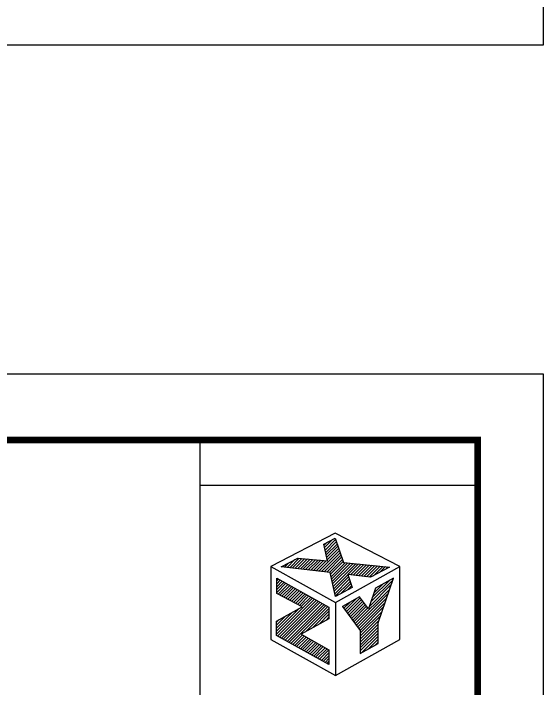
# Model space of a CAD drawing. Extents: x -191212 to 1245715665, y -234495 to 250873.
# Drawn here: x 204895 to 212938, y 152663 to 162908 of the extents above; entities that cross this region are included whole.
import ezdxf

# ---------------------------------------------------------------- set-up
doc = ezdxf.new("R2010")
doc.units = 0
doc.header["$LTSCALE"] = 500
doc.layers.get('0').update_dxf_attribs({"linetype": 'CONTINUOUS'})
doc.layers.add('0-TK', color=4, linetype='CONTINUOUS')
doc.layers.add('TWT_TITLE', color=7, linetype='CONTINUOUS')

# ---------------------------------------------------------------- blocks, each defined once
blk = doc.blocks.new('vdab')
h = blk.add_hatch()
h.set_pattern_fill('ANSI31', color=256, scale=40, style=0)
h.set_pattern_definition([(45, (404933.06, -498462.73), (-44.90128, 44.90128), [])])
h.paths.add_polyline_path([(575492, -392658), (575492, -393121), (576265, -393530), (575488, -393960), (575488, -394400), (577079, -395279), (577079, -394834), (576234, -394356), (577078, -393887), (577079, -393536)])
h.paths.add_polyline_path([(578031, -394248), (578031, -394946), (578572, -394645), (578572, -394016), (579037, -392653), (578488, -392959), (578282, -393587), (578007, -393226), (577494, -393513)])
h.paths.add_polyline_path([(577782, -392939), (577647, -392548), (578341, -392631), (578913, -392319), (577520, -392182), (577265, -391447), (576925, -391629), (577037, -392135), (576136, -392047), (575633, -392308), (577114, -392485), (577275, -393216)])
blk.add_lwpolyline([(573172, -388465), (581591, -388465), (581591, -468465), (573172, -468465)], close=True)
for points in [[(577272, -391290), (575318, -392307), (577275, -393400), (579232, -392307), (577272, -391290)], [(575633, -392308), (576136, -392047), (577037, -392135), (576925, -391629), (577265, -391447), (577520, -392182), (578913, -392319), (578341, -392631), (577647, -392548), (577782, -392939), (577275, -393216), (577114, -392485), (575633, -392308)], [(575318, -392307), (575318, -394521), (577275, -395616), (579232, -394521), (579232, -392307)], [(575492, -393121), (575492, -392658), (577079, -393536), (577078, -393887), (576234, -394356), (577079, -394834), (577079, -395279), (575488, -394400), (575488, -393960), (576265, -393530), (575492, -393121)], [(577494, -393513), (578031, -394248), (578031, -394946), (578572, -394645), (578572, -394016), (579037, -392653), (578488, -392959), (578282, -393587), (578007, -393226), (577494, -393513)], [(577275, -393400), (577275, -395616)]]:
    blk.add_lwpolyline(points)
at = {"layer": '0-TK'}
blk.add_line((573172, -389837), (581591, -389837), dxfattribs=at)

msp = doc.modelspace()

# ---------------------------------------------------------------- linework, layer by layer
at = {"layer": 'TWT_TITLE', "color": 4}
for points in [[(153538.4, 162433.3), (212938.4, 162433.3), (212938.4, 204433.3), (153538.4, 204433.3)], [(153538.4, 115433.3), (212938.4, 115433.3), (212938.4, 157433.3), (153538.4, 157433.3)]]:
    msp.add_lwpolyline(points, close=True, dxfattribs=at)
at = {"layer": 'TWT_TITLE', "color": 4, "const_width": 100}
msp.add_lwpolyline([(156038.4, 116433.3), (211938.4, 116433.3), (211938.4, 156433.3), (156038.4, 156433.3)], close=True, dxfattribs=at)

# ---------------------------------------------------------------- block references
at = {"xscale": 0.5, "yscale": 0.5, "zscale": 0.5}
msp.add_blockref('vdab', (-78857.1, 350665.9), dxfattribs=at)

doc.saveas('drawing.dxf')
